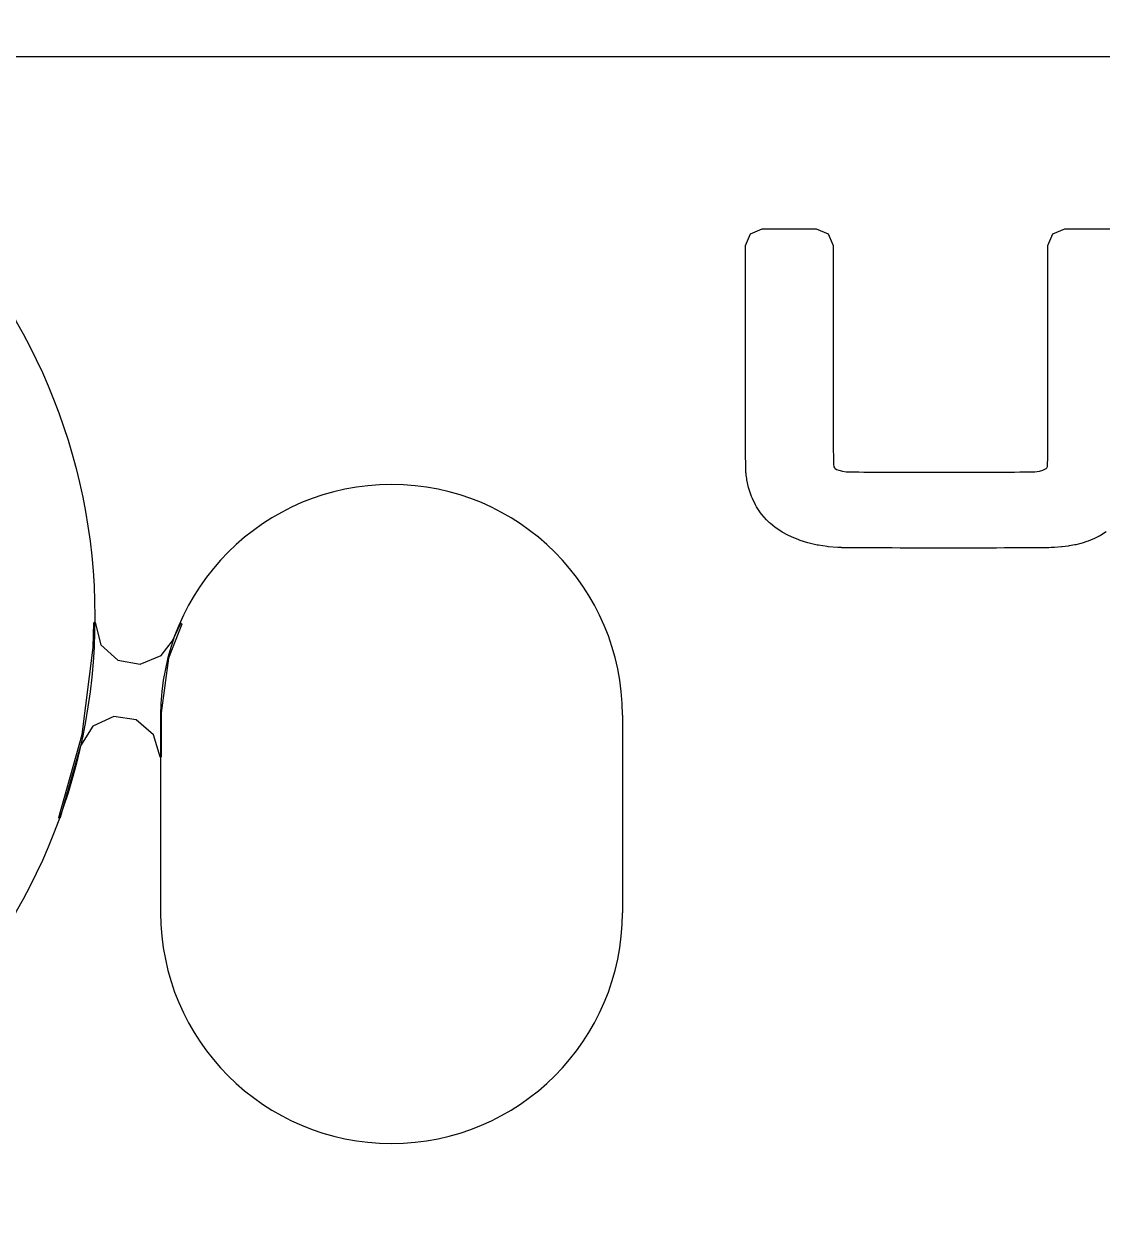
# Model space of a CAD drawing. Extents: x -22 to 351, y -111 to 35.
# Drawn here: x -17.94 to -14.665, y 24.324 to 27.926 of the extents above; entities that cross this region are included whole.
import ezdxf

# ---------------------------------------------------------------- set-up
doc = ezdxf.new("R2010")
doc.units = 0
doc.layers.add('BLACK', color=7, linetype='CONTINUOUS')

msp = doc.modelspace()

# ---------------------------------------------------------------- linework, layer by layer
at = {"layer": 'BLACK', "linetype": 'CONTINUOUS'}
for p, q in [((-5.525, 27.825), (-19.525, 27.825)), ((-5.525, 27.825), (-19.525, 27.825)), ((-15.7483, 27.252), (-15.7333, 27.2881)), ((-15.7333, 27.2881), (-15.6973, 27.303)), ((-15.6973, 27.303), (-15.5331, 27.303)), ((-15.5331, 27.303), (-15.497, 27.2881)), ((-15.497, 27.2881), (-15.4821, 27.252)), ((-14.8297, 27.252), (-14.8148, 27.2881)), ((-14.8148, 27.2881), (-14.7787, 27.303)), ((-14.7787, 27.303), (-14.6129, 27.303)), ((-15.7482, 26.9129), (-15.7483, 27.252)), ((-15.4821, 27.252), (-15.482, 26.9174)), ((-14.8297, 26.9151), (-14.8297, 27.252)), ((-15.7482, 26.8675), (-15.7482, 26.9129)), ((-15.7482, 26.9129), (-15.7482, 26.9129)), ((-15.482, 26.9174), (-15.482, 26.9174)), ((-15.482, 26.9174), (-15.482, 26.8125)), ((-14.8297, 26.8821), (-14.8297, 26.9151)), ((-14.8297, 26.847), (-14.8297, 26.8821)), ((-15.7482, 26.8329), (-15.7482, 26.8675)), ((-15.7482, 26.8675), (-15.7482, 26.8675)), ((-14.8297, 26.8146), (-14.8297, 26.847)), ((-15.7482, 26.801), (-15.7482, 26.8329)), ((-15.7482, 26.8329), (-15.7482, 26.8329)), ((-15.7482, 26.8009), (-15.7482, 26.801)), ((-15.7482, 26.7716), (-15.7482, 26.8009)), ((-15.482, 26.8125), (-15.482, 26.7829)), ((-14.8297, 26.7849), (-14.8297, 26.8146)), ((-15.7482, 26.7448), (-15.7482, 26.7716)), ((-15.7482, 26.7716), (-15.7482, 26.7716)), ((-15.482, 26.7829), (-15.482, 26.7558)), ((-14.8298, 26.7577), (-14.8297, 26.7849)), ((-15.7481, 26.7203), (-15.7482, 26.7448)), ((-15.7482, 26.7448), (-15.7482, 26.7448)), ((-15.482, 26.7558), (-15.482, 26.7311)), ((-15.482, 26.7311), (-15.482, 26.7087)), ((-14.8298, 26.7329), (-14.8298, 26.7577)), ((-14.8298, 26.7104), (-14.8298, 26.7329)), ((-15.7481, 26.6981), (-15.7481, 26.7203)), ((-15.7481, 26.7203), (-15.7481, 26.7203)), ((-15.748, 26.678), (-15.7481, 26.6981)), ((-15.7481, 26.6981), (-15.7481, 26.6981)), ((-15.482, 26.7087), (-15.4819, 26.6884)), ((-14.8299, 26.6901), (-14.8298, 26.7104)), ((-15.748, 26.66), (-15.748, 26.678)), ((-15.748, 26.678), (-15.748, 26.678)), ((-15.748, 26.6599), (-15.748, 26.66)), ((-15.7479, 26.6438), (-15.748, 26.6599)), ((-15.4819, 26.6884), (-15.4818, 26.6702)), ((-15.4818, 26.6702), (-15.4818, 26.654)), ((-14.83, 26.6555), (-14.8299, 26.6718)), ((-14.83, 26.6412), (-14.83, 26.6555)), ((-14.83, 26.6555), (-14.83, 26.6555)), ((-14.8299, 26.6718), (-14.8299, 26.6901)), ((-15.7479, 26.6437), (-15.7479, 26.6438)), ((-15.7478, 26.6294), (-15.7479, 26.6437)), ((-15.7478, 26.6293), (-15.7478, 26.6294)), ((-15.7477, 26.6167), (-15.7478, 26.6293)), ((-15.4818, 26.654), (-15.4816, 26.6396)), ((-15.4816, 26.6396), (-15.4815, 26.6268)), ((-15.4815, 26.6268), (-15.4813, 26.6158)), ((-14.8302, 26.6175), (-14.8301, 26.6285)), ((-14.8301, 26.6285), (-14.83, 26.6412)), ((-15.7477, 26.6166), (-15.7477, 26.6167)), ((-15.7476, 26.6055), (-15.7477, 26.6166)), ((-15.7476, 26.6054), (-15.7476, 26.6055)), ((-15.7475, 26.5958), (-15.7476, 26.6054)), ((-15.7475, 26.5956), (-15.7475, 26.5958)), ((-15.7474, 26.5873), (-15.7475, 26.5956)), ((-15.7474, 26.5871), (-15.7474, 26.5873)), ((-15.7472, 26.58), (-15.7474, 26.5871)), ((-15.4813, 26.6158), (-15.4811, 26.6062)), ((-15.4811, 26.6062), (-15.4809, 26.5981)), ((-15.4809, 26.5981), (-15.4806, 26.5914)), ((-15.4806, 26.5914), (-15.4804, 26.5859)), ((-15.4804, 26.5859), (-15.4801, 26.5818)), ((-14.831, 26.5811), (-14.8309, 26.5836)), ((-14.8309, 26.5836), (-14.8307, 26.5878)), ((-14.8307, 26.5878), (-14.8306, 26.5931)), ((-14.8306, 26.5931), (-14.8304, 26.5999)), ((-14.8304, 26.5999), (-14.8303, 26.608)), ((-14.8303, 26.608), (-14.8302, 26.6175)), ((-15.7472, 26.5797), (-15.7472, 26.58)), ((-15.747, 26.5738), (-15.7472, 26.5797)), ((-15.747, 26.5733), (-15.747, 26.5738)), ((-15.7468, 26.5684), (-15.747, 26.5733)), ((-15.7468, 26.5678), (-15.7468, 26.5684)), ((-15.7466, 26.5638), (-15.7468, 26.5678)), ((-15.7466, 26.5629), (-15.7466, 26.5638)), ((-15.7464, 26.5597), (-15.7466, 26.5629)), ((-15.7463, 26.5585), (-15.7464, 26.5597)), ((-15.7461, 26.5559), (-15.7463, 26.5585)), ((-15.7459, 26.5543), (-15.7461, 26.5559)), ((-15.7456, 26.5522), (-15.7459, 26.5543)), ((-15.7454, 26.5505), (-15.7456, 26.5522)), ((-15.7443, 26.5434), (-15.7454, 26.5505)), ((-15.4801, 26.5818), (-15.4799, 26.5795)), ((-15.4799, 26.5795), (-15.4777, 26.5763)), ((-15.4777, 26.5763), (-15.4758, 26.5746)), ((-15.4758, 26.5746), (-15.4718, 26.5721)), ((-15.4718, 26.5721), (-15.4647, 26.5692)), ((-15.4647, 26.5692), (-15.4537, 26.5665)), ((-15.4537, 26.5665), (-15.442, 26.5648)), ((-15.442, 26.5648), (-15.4416, 26.5648)), ((-15.4416, 26.5648), (-15.4364, 26.5646)), ((-15.4364, 26.5646), (-15.428, 26.5644)), ((-15.428, 26.5644), (-15.4172, 26.5643)), ((-15.4172, 26.5643), (-15.404, 26.5642)), ((-15.404, 26.5642), (-15.3887, 26.564)), ((-15.3887, 26.564), (-15.3715, 26.5639)), ((-15.3715, 26.5639), (-15.3526, 26.5638)), ((-15.3526, 26.5638), (-15.3322, 26.5637)), ((-15.3322, 26.5637), (-15.3322, 26.5637)), ((-15.3322, 26.5637), (-15.3104, 26.5636)), ((-15.3104, 26.5636), (-15.2876, 26.5636)), ((-15.2876, 26.5636), (-15.2637, 26.5635)), ((-15.2637, 26.5635), (-15.2391, 26.5635)), ((-15.2391, 26.5635), (-15.2139, 26.5634)), ((-15.2139, 26.5634), (-15.1883, 26.5634)), ((-15.1883, 26.5634), (-15.1624, 26.5634)), ((-15.1624, 26.5634), (-15.1365, 26.5634)), ((-15.1365, 26.5634), (-15.1108, 26.5634)), ((-15.1108, 26.5634), (-15.0853, 26.5635)), ((-15.0853, 26.5635), (-15.0604, 26.5635)), ((-15.0604, 26.5635), (-15.0361, 26.5635)), ((-15.0361, 26.5635), (-15.0127, 26.5636)), ((-15.0127, 26.5636), (-14.9903, 26.5637)), ((-14.9903, 26.5637), (-14.9692, 26.5638)), ((-14.9692, 26.5638), (-14.9495, 26.5639)), ((-14.9692, 26.5638), (-14.9692, 26.5638)), ((-14.9495, 26.5639), (-14.9314, 26.564)), ((-14.9314, 26.564), (-14.915, 26.5641)), ((-14.915, 26.5641), (-14.9007, 26.5642)), ((-14.9007, 26.5642), (-14.8887, 26.5644)), ((-14.8887, 26.5644), (-14.8788, 26.5645)), ((-14.8788, 26.5645), (-14.8719, 26.5647)), ((-14.8719, 26.5647), (-14.8694, 26.5648)), ((-14.8694, 26.5648), (-14.8556, 26.5668)), ((-14.8556, 26.5668), (-14.8454, 26.5695)), ((-14.8454, 26.5695), (-14.8387, 26.5724)), ((-14.8387, 26.5724), (-14.8351, 26.5748)), ((-14.8351, 26.5748), (-14.8332, 26.5766)), ((-14.8332, 26.5766), (-14.832, 26.5786)), ((-14.832, 26.5786), (-14.831, 26.5811)), ((-15.7437, 26.5402), (-15.7443, 26.5434)), ((-15.7385, 26.5167), (-15.7437, 26.5402)), ((-15.7369, 26.5112), (-15.7385, 26.5167)), ((-15.7295, 26.4896), (-15.7369, 26.5112)), ((-15.7272, 26.4839), (-15.7295, 26.4896)), ((-15.7176, 26.4641), (-15.7272, 26.4839)), ((-15.7143, 26.4584), (-15.7176, 26.4641)), ((-15.7025, 26.4404), (-15.7143, 26.4584)), ((-15.6984, 26.4351), (-15.7025, 26.4404)), ((-15.6844, 26.4188), (-15.6984, 26.4351)), ((-15.6812, 26.4155), (-15.6844, 26.4188)), ((-15.6752, 26.4098), (-15.6812, 26.4155)), ((-15.6723, 26.4072), (-15.6752, 26.4098)), ((-15.6594, 26.3965), (-15.6723, 26.4072)), ((-15.6552, 26.3934), (-15.6594, 26.3965)), ((-15.6406, 26.3838), (-15.6552, 26.3934)), ((-15.6368, 26.3814), (-15.6406, 26.3838)), ((-15.6199, 26.3723), (-15.6368, 26.3814)), ((-15.6176, 26.3711), (-15.6199, 26.3723)), ((-15.6108, 26.3678), (-15.6176, 26.3711)), ((-15.6081, 26.3666), (-15.6108, 26.3678)), ((-14.6763, 26.3678), (-14.6907, 26.3609)), ((-14.6748, 26.3686), (-14.6763, 26.3678)), ((-14.6735, 26.3693), (-14.6748, 26.3686)), ((-14.6703, 26.3711), (-14.6735, 26.3693)), ((-14.6524, 26.3821), (-14.6703, 26.3711)), ((-15.5863, 26.3576), (-15.6081, 26.3666)), ((-15.5821, 26.3561), (-15.5863, 26.3576)), ((-15.559, 26.3489), (-15.5821, 26.3561)), ((-15.555, 26.3478), (-15.559, 26.3489)), ((-15.5303, 26.3422), (-15.555, 26.3478)), ((-15.5266, 26.3415), (-15.5303, 26.3422)), ((-15.4999, 26.3375), (-15.5266, 26.3415)), ((-15.4967, 26.3371), (-15.4999, 26.3375)), ((-15.4677, 26.3346), (-15.4967, 26.3371)), ((-15.4655, 26.3344), (-15.4677, 26.3346)), ((-15.4632, 26.3343), (-15.4655, 26.3344)), ((-15.4622, 26.3343), (-15.4632, 26.3343)), ((-15.4563, 26.3342), (-15.4622, 26.3343)), ((-15.4558, 26.3341), (-15.4563, 26.3342)), ((-15.4473, 26.334), (-15.4558, 26.3341)), ((-15.447, 26.334), (-15.4473, 26.334)), ((-15.4359, 26.3339), (-15.447, 26.334)), ((-15.4358, 26.3339), (-15.4359, 26.3339)), ((-15.4224, 26.3337), (-15.4358, 26.3339)), ((-15.4223, 26.3337), (-15.4224, 26.3337)), ((-15.4068, 26.3336), (-15.4223, 26.3337)), ((-15.4067, 26.3336), (-15.4068, 26.3336)), ((-15.3892, 26.3335), (-15.4067, 26.3336)), ((-15.3699, 26.3334), (-15.3892, 26.3335)), ((-15.3892, 26.3335), (-15.3892, 26.3335)), ((-15.3698, 26.3334), (-15.3699, 26.3334)), ((-15.349, 26.3333), (-15.3698, 26.3334)), ((-15.3489, 26.3333), (-15.349, 26.3333)), ((-15.3266, 26.3333), (-15.3489, 26.3333)), ((-15.303, 26.3332), (-15.3266, 26.3333)), ((-15.3266, 26.3333), (-15.3266, 26.3333)), ((-15.2783, 26.3331), (-15.303, 26.3332)), ((-15.303, 26.3332), (-15.303, 26.3332)), ((-15.2527, 26.3331), (-15.2783, 26.3331)), ((-15.2783, 26.3331), (-15.2783, 26.3331)), ((-15.2264, 26.333), (-15.2527, 26.3331)), ((-15.2527, 26.3331), (-15.2527, 26.3331)), ((-15.1995, 26.333), (-15.2264, 26.333)), ((-15.2264, 26.333), (-15.2264, 26.333)), ((-15.1722, 26.333), (-15.1995, 26.333)), ((-15.1995, 26.333), (-15.1995, 26.333)), ((-15.1448, 26.333), (-15.1722, 26.333)), ((-15.1722, 26.333), (-15.1722, 26.333)), ((-15.1173, 26.333), (-15.1448, 26.333)), ((-15.0899, 26.333), (-15.1173, 26.333)), ((-15.0629, 26.333), (-15.0899, 26.333)), ((-15.0899, 26.333), (-15.0899, 26.333)), ((-15.0364, 26.333), (-15.0629, 26.333)), ((-15.0629, 26.333), (-15.0629, 26.333)), ((-15.0105, 26.3331), (-15.0364, 26.333)), ((-15.0364, 26.333), (-15.0364, 26.333)), ((-14.9855, 26.3331), (-15.0105, 26.3331)), ((-15.0105, 26.3331), (-15.0105, 26.3331)), ((-14.9616, 26.3332), (-14.9855, 26.3331)), ((-14.9855, 26.3331), (-14.9855, 26.3331)), ((-14.9615, 26.3332), (-14.9616, 26.3332)), ((-14.9388, 26.3333), (-14.9615, 26.3332)), ((-14.9387, 26.3333), (-14.9388, 26.3333)), ((-14.9174, 26.3333), (-14.9387, 26.3333)), ((-14.9173, 26.3333), (-14.9174, 26.3333)), ((-14.8975, 26.3334), (-14.9173, 26.3333)), ((-14.8974, 26.3334), (-14.8975, 26.3334)), ((-14.8793, 26.3335), (-14.8974, 26.3334)), ((-14.8631, 26.3336), (-14.8793, 26.3335)), ((-14.8793, 26.3335), (-14.8793, 26.3335)), ((-14.863, 26.3336), (-14.8631, 26.3336)), ((-14.8489, 26.3337), (-14.863, 26.3336)), ((-14.8488, 26.3337), (-14.8489, 26.3337)), ((-14.8369, 26.3339), (-14.8488, 26.3337)), ((-14.8367, 26.3339), (-14.8369, 26.3339)), ((-14.8273, 26.334), (-14.8367, 26.3339)), ((-14.8269, 26.334), (-14.8273, 26.334)), ((-14.8201, 26.3342), (-14.8269, 26.334)), ((-14.8192, 26.3342), (-14.8201, 26.3342)), ((-14.8152, 26.3343), (-14.8192, 26.3342)), ((-14.8139, 26.3344), (-14.8152, 26.3343)), ((-14.8105, 26.3346), (-14.8139, 26.3344)), ((-14.8096, 26.3347), (-14.8105, 26.3346)), ((-14.7885, 26.3364), (-14.8096, 26.3347)), ((-14.7865, 26.3366), (-14.7885, 26.3364)), ((-14.7678, 26.339), (-14.7865, 26.3366)), ((-14.7651, 26.3394), (-14.7678, 26.339)), ((-14.7482, 26.3423), (-14.7651, 26.3394)), ((-14.745, 26.343), (-14.7482, 26.3423)), ((-14.7295, 26.3468), (-14.745, 26.343)), ((-14.726, 26.3478), (-14.7295, 26.3468)), ((-14.7114, 26.3525), (-14.726, 26.3478)), ((-14.7079, 26.3538), (-14.7114, 26.3525)), ((-14.6937, 26.3596), (-14.7079, 26.3538)), ((-14.6907, 26.3609), (-14.6937, 26.3596)), ((-17.7285, 26.0309), (-17.7265, 26.1058)), ((-17.7265, 26.1058), (-17.7255, 26.1075)), ((-17.7255, 26.1075), (-17.7235, 26.1075)), ((-17.7235, 26.1075), (-17.7226, 26.1063)), ((-17.7226, 26.1063), (-17.7052, 26.0392)), ((-17.46, 26.1015), (-17.5, 25.9988)), ((-17.4881, 26.0506), (-17.4637, 26.1031)), ((-17.4637, 26.1031), (-17.462, 26.1043)), ((-17.462, 26.1043), (-17.4602, 26.1034)), ((-17.4602, 26.1034), (-17.46, 26.1015)), ((-17.5221, 26.007), (-17.4881, 26.0506)), ((-17.7621, 25.7663), (-17.7285, 26.0309)), ((-17.7052, 26.0392), (-17.6543, 25.9922)), ((-17.586, 25.9802), (-17.5221, 26.007)), ((-17.6543, 25.9922), (-17.586, 25.9802)), ((-17.5, 25.9988), (-17.522, 25.8322)), ((-17.522, 25.8322), (-17.522, 25.825)), ((-17.7295, 25.7919), (-17.7675, 25.7321)), ((-17.6665, 25.8207), (-17.7295, 25.7919)), ((-17.5979, 25.8108), (-17.6665, 25.8207)), ((-17.5456, 25.7655), (-17.5979, 25.8108)), ((-17.524, 25.825), (-17.524, 25.225)), ((-17.522, 25.825), (-17.522, 25.699)), ((-16.122, 25.825), (-16.122, 25.225)), ((-17.8331, 25.5147), (-17.7621, 25.7663)), ((-17.5259, 25.6985), (-17.5456, 25.7655)), ((-17.7675, 25.7321), (-17.8288, 25.5145)), ((-17.525, 25.6973), (-17.5259, 25.6985)), ((-17.523, 25.6973), (-17.525, 25.6973)), ((-17.522, 25.699), (-17.523, 25.6973)), ((-17.8328, 25.5129), (-17.8331, 25.5147)), ((-17.831, 25.5121), (-17.8328, 25.5129)), ((-17.8293, 25.5133), (-17.831, 25.5121)), ((-17.8289, 25.5142), (-17.8293, 25.5133)), ((-17.8288, 25.5145), (-17.8289, 25.5142))]:
    msp.add_line(p, q, dxfattribs=at)
at = {"layer": 'BLACK'}
msp.add_circle((-19.525, 26.125), 1.801, dxfattribs=at)
for centre, start, end in [((-16.823, 25.825), 0, 180), ((-16.823, 25.225), 180, 360)]:
    msp.add_arc(centre, 0.701, start, end, dxfattribs=at)

doc.saveas('drawing.dxf')
